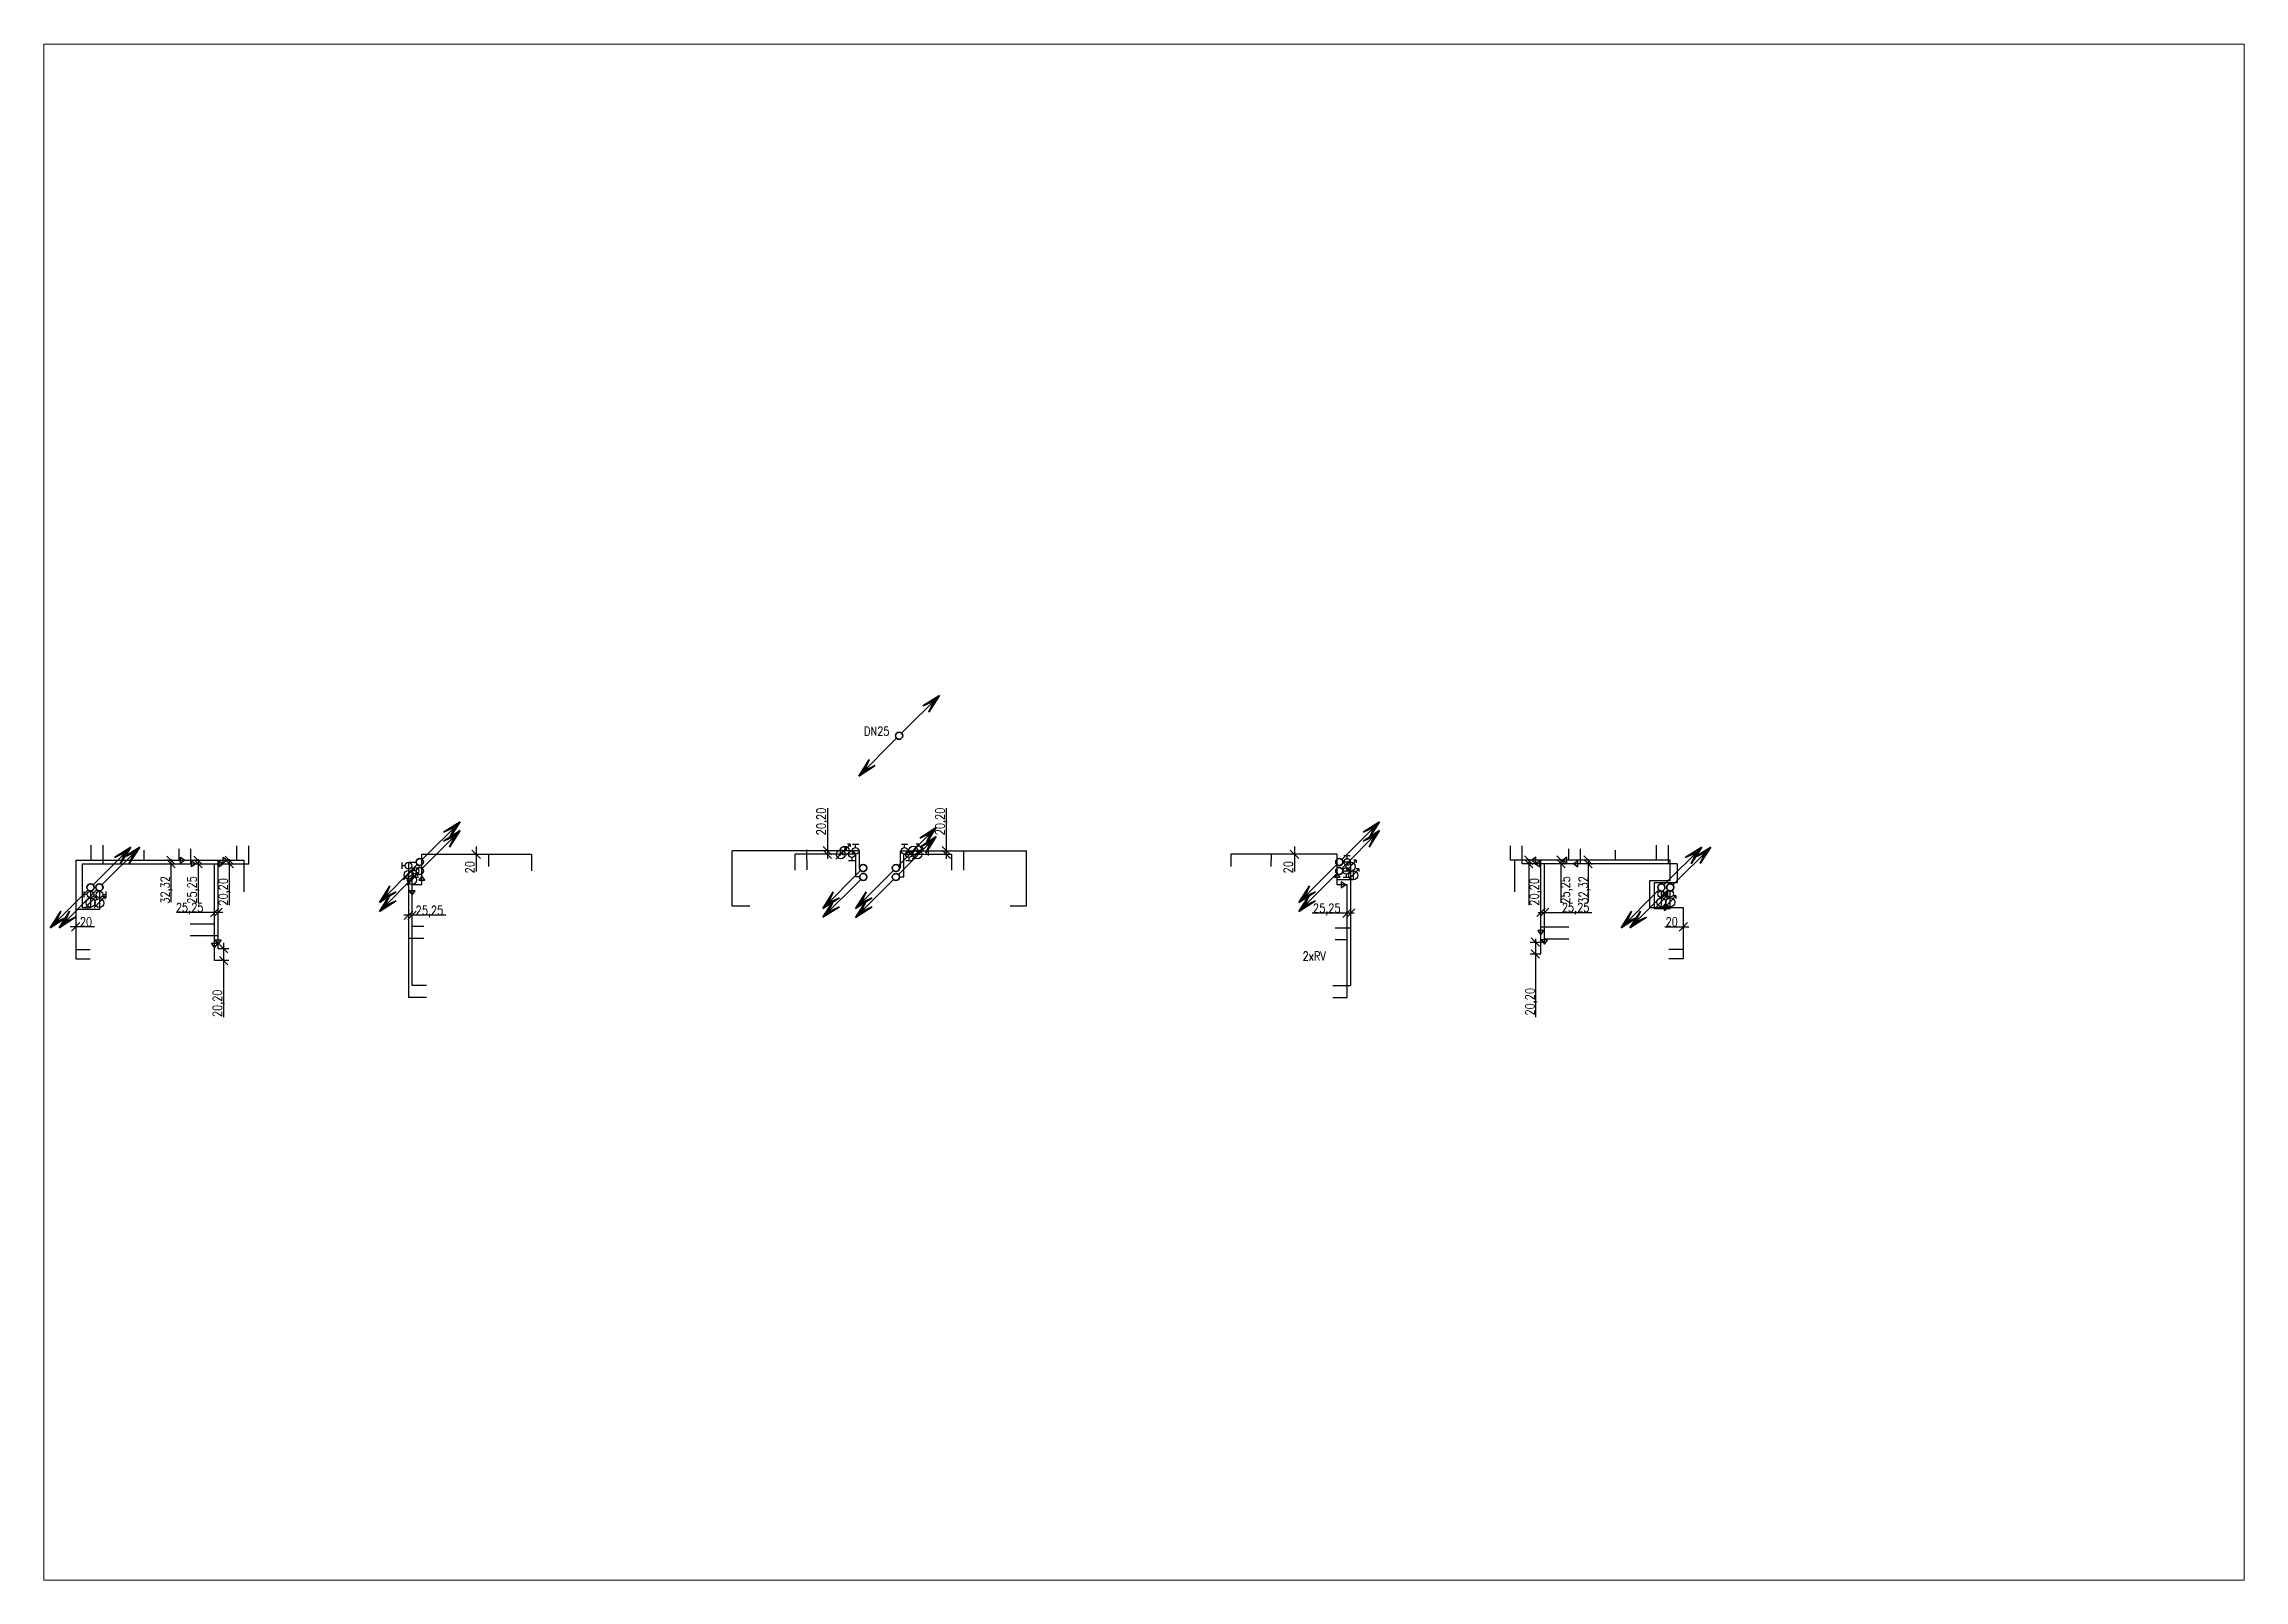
# Paper-space layout 'Layout1' of a CAD drawing. Header units: millimetres. Extents: x 29 to 260, y 20 to 181.
# The model-space entities are those that its viewports show. They can reach past a viewport. Long polylines and large blocks are cut down to what shows.
import ezdxf

# ---------------------------------------------------------------- set-up
doc = ezdxf.new("R2010")
doc.units = ezdxf.units.MM
doc.linetypes.add('STUDENA2', pattern=[10, 6, -2, 0, -2])
doc.linetypes.add('TEPLA2', pattern=[11.5, 6, -2, 0, -1.5, 0, -2])
doc.layers.get('0').update_dxf_attribs({"color": 5})
for name, color, linetype in [('ZT-V_TEPLA', 5, 'TEPLA2'), ('ZT_ARMAT', 5, 'Continuous'), ('ZT_V_STU', 5, 'STUDENA2'), ('ZT_VKOTY', 5, 'Continuous'), ('ZT_VTVAR', 5, 'Continuous')]:
    doc.layers.add(name, color=color, linetype=linetype)
doc.layers.add('ZT_STOUP', color=5, linetype='Continuous', lineweight=35)
doc.styles.add('POPIS_KANALIZACE', font='romans.shx', dxfattribs={"width": 0.8, "height": 400})

# ---------------------------------------------------------------- blocks, each defined once
blk = doc.blocks.new('A$C5a4ac31c')
at = {"layer": 'ZT_ARMAT'}
for p, q in [((-107, -75), (-107, 75)), ((-107, 75), (0, 0)), ((0, 0), (-107, -75))]:
    blk.add_line(p, q, dxfattribs=at)
blk.add_point((-107, 0), dxfattribs=at)
blk = doc.blocks.new('stoup')
at = {"layer": 'ZT_STOUP'}
for p, q in [((65972, -6610), (66723, -5311)), ((66723, -5311), (66349, -5717)), ((66349, -5717), (66618, -5493)), ((66723, -5311), (66558, -5837)), ((66558, -5837), (66618, -5493))]:
    blk.add_line(p, q, dxfattribs=at)
blk.add_circle((65922, -6696), 100, dxfattribs=at)
blk = doc.blocks.new('A$C66eb9e80')
at = {"layer": 'ZT_VTVAR'}
for p, q in [((-143, -139), (155, 183)), ((155, 183), (81, 183)), ((155, 183), (155, 108))]:
    blk.add_line(p, q, dxfattribs=at)
blk.add_circle((0, 0), 125, dxfattribs=at)
blk = doc.blocks.new('ventil_obecny')
at = {"layer": 'ZT_ARMAT'}
for p, q in [((0, -217), (-106, -217)), ((0, -111), (0, -217)), ((106, -217), (0, -217))]:
    blk.add_line(p, q, dxfattribs=at)
blk.add_circle((0, 0), 111, dxfattribs=at)

msp = doc.modelspace()

# ---------------------------------------------------------------- linework, layer by layer
at = {"layer": 'ZT-V_TEPLA', "ltscale": 50}
for p, q in [((-4802, 63990), (-4802, 63677)), ((-2352, 63677), (-2352, 63980)), ((19048, 63677), (19048, 63980)), ((21498, 63990), (21498, 63677)), ((-5152, 63677), (-5152, 62934)), ((-5152, 63677), (-2352, 63677)), ((-3327, 63930), (-3327, 63677)), ((-2926, 62048), (-2926, 63677)), ((334, 63706), (463, 63706)), ((334, 63706), (334, 62401)), ((7849, 63836), (6829, 63836)), ((6833, 63569), (6829, 63836)), ((7849, 63456), (7849, 63836)), ((8658, 63455), (8658, 63836)), ((8658, 63836), (9465, 63836)), ((9465, 63570), (9465, 63836)), ((16164, 63706), (16033, 63706)), ((16164, 63706), (16164, 62585)), ((21648, 63677), (19048, 63677)), ((19422, 62360), (19422, 63677)), ((20023, 63930), (20023, 63677)), ((21648, 63677), (21648, 63361)), ((-5009, 63220), (-5009, 62934)), ((7915, 63456), (7849, 63456)), ((8583, 63455), (8658, 63455)), ((21271, 63361), (21648, 63361)), ((21271, 62920), (21271, 63361)), ((21535, 62920), (21535, 63229)), ((-5009, 62934), (-5152, 62934)), ((21535, 62920), (21271, 62920)), ((-3337, 62668), (-2926, 62668)), ((15903, 62601), (16164, 62601)), ((16164, 62585), (16164, 61631)), ((593, 62420), (334, 62420)), ((334, 62401), (334, 61431)), ((19178, 62360), (19422, 62360)), ((19833, 62411), (19422, 62411)), ((-2683, 62048), (-2926, 62048)), ((633, 61431), (334, 61431)), ((15863, 61631), (16164, 61631))]:
    msp.add_line(p, q, dxfattribs=at)
at = {"layer": 'ZT_V_STU', "ltscale": 50}
for p, q in [((-5002, 63990), (-5002, 63737)), ((-2552, 63737), (-2552, 63980)), ((18848, 63737), (18848, 63980)), ((21298, 63990), (21298, 63737)), ((-5258, 63737), (-3231, 63737)), ((-5258, 63737), (-5258, 62081)), ((-4112, 63904), (-4112, 63737)), ((-3527, 63930), (-3527, 63737)), ((-3231, 63737), (-2427, 63737)), ((-2866, 62248), (-2866, 63737)), ((-2427, 63206), (-2427, 63737)), ((559, 63327), (559, 63836)), ((559, 63836), (1676, 63836)), ((1676, 63836), (1676, 63632)), ((1676, 63836), (2399, 63836)), ((2399, 63836), (2399, 63556)), ((7909, 63896), (5774, 63896)), ((5774, 62964), (5774, 63896)), ((7033, 63572), (7028, 63911)), ((7909, 63606), (7909, 63896)), ((7913, 63606), (7909, 63606)), ((8583, 63606), (8598, 63606)), ((8598, 63606), (8598, 63896)), ((8598, 63896), (10719, 63896)), ((9069, 63816), (9069, 63896)), ((9665, 63570), (9665, 63896)), ((10719, 62972), (10719, 63896)), ((14153, 63836), (14152, 63632)), ((15939, 63836), (14153, 63836)), ((14826, 63836), (14825, 63632)), ((15939, 63324), (15939, 63836)), ((19728, 63737), (18848, 63737)), ((18923, 63206), (18923, 63737)), ((19362, 62160), (19362, 63737)), ((21535, 63737), (19728, 63737)), ((19823, 63930), (19823, 63737)), ((20608, 63904), (20608, 63737)), ((21535, 63392), (21535, 63737)), ((-4860, 63220), (-4860, 62907)), ((394, 62501), (394, 63556)), ((463, 63556), (394, 63556)), ((394, 63327), (559, 63327)), ((16208, 63409), (15939, 63409)), ((16104, 63324), (15939, 63324)), ((16033, 63556), (16208, 63556)), ((16104, 62485), (16104, 63324)), ((16208, 63556), (16208, 63409)), ((21188, 63392), (21188, 62941)), ((21535, 63392), (21188, 63392)), ((21386, 62941), (21386, 63220)), ((-4860, 62907), (-5258, 62909)), ((6070, 62964), (5774, 62964)), ((10442, 62972), (10719, 62972)), ((21188, 62941), (21754, 62941)), ((21754, 62941), (21754, 62081)), ((593, 62620), (394, 62620)), ((394, 61631), (394, 62501)), ((16104, 61431), (16104, 62485)), ((19833, 62611), (19362, 62611)), ((-5258, 62238), (-5013, 62238)), ((-3337, 62468), (-2866, 62468)), ((15903, 62401), (16104, 62401)), ((21754, 62238), (21510, 62238)), ((-5258, 62081), (-5013, 62081)), ((21754, 62081), (21510, 62081)), ((633, 61631), (394, 61631)), ((15863, 61431), (16104, 61431))]:
    msp.add_line(p, q, dxfattribs=at)
at = {"layer": 'ZT_V_STU'}
for p, q in [((-2683, 62248), (-2866, 62248)), ((19178, 62160), (19362, 62160))]:
    msp.add_line(p, q, dxfattribs=at)
at = {"layer": 'ZT_VKOTY'}
for p, q in [((7371, 64611), (7371, 63757)), ((9369, 64611), (9369, 63757)), ((1469, 63967), (1469, 63544)), ((7443, 63826), (7300, 63966)), ((9441, 63826), (9298, 63966)), ((15221, 63967), (15221, 63544)), ((-3730, 63807), (-3587, 63667)), ((-3730, 63747), (-3587, 63607)), ((-3659, 63756), (-3659, 63029)), ((-3273, 63807), (-3131, 63667)), ((-3273, 63747), (-3131, 63607)), ((-3202, 63756), (-3202, 63020)), ((-2749, 63807), (-2606, 63667)), ((-2749, 63747), (-2606, 63607)), ((-2678, 63756), (-2678, 62981)), ((1541, 63766), (1398, 63906)), ((7443, 63766), (7300, 63906)), ((9441, 63766), (9298, 63906)), ((15292, 63766), (15149, 63906)), ((19227, 63666), (19087, 63808)), ((19227, 63606), (19087, 63748)), ((19157, 63756), (19157, 62981)), ((19769, 63666), (19628, 63808)), ((19769, 63606), (19628, 63748)), ((19698, 63756), (19698, 63020)), ((20225, 63666), (20085, 63808)), ((20225, 63606), (20085, 63748)), ((20155, 63756), (20155, 63029)), ((-2787, 62858), (-3566, 62858)), ((-2996, 62786), (-2855, 62929)), ((-2936, 62786), (-2796, 62929)), ((263, 62739), (404, 62882)), ((323, 62739), (464, 62882)), ((16223, 62848), (15516, 62848)), ((16033, 62776), (16174, 62919)), ((16093, 62776), (16234, 62919)), ((19434, 62928), (19291, 62788)), ((19317, 62858), (20217, 62858)), ((19493, 62928), (19351, 62788)), ((-4945, 62616), (-5349, 62616)), ((-5328, 62545), (-5188, 62688)), ((962, 62810), (254, 62810)), ((21441, 62616), (21845, 62616)), ((21825, 62687), (21683, 62546)), ((-2703, 62178), (-2845, 62318)), ((-2703, 61978), (-2845, 62118)), ((-2774, 62350), (-2774, 61095)), ((19340, 62289), (19200, 62431)), ((19340, 62089), (19200, 62231)), ((19270, 62417), (19270, 61095))]:
    msp.add_line(p, q, dxfattribs=at)

# ---------------------------------------------------------------- block references
for name, p, xscale, yscale, zscale in [('A$C66eb9e80', (7663, 63896), 0.6, 0.6, 0.6), ('A$C66eb9e80', (8814, 63896), 0.6, 0.6, 0.6), ('A$C66eb9e80', (334, 63491), 0.6, 0.6, 0.6), ('A$C66eb9e80', (7597, 63836), 0.6, 0.6, 0.6), ('ventil_obecny', (7781, 63836), 0.5, 0.5, 0.5), ('ventil_obecny', (8741, 63836), 0.5, 0.5, 0.5), ('A$C66eb9e80', (8884, 63836), 0.6, 0.6, 0.6), ('ventil_obecny', (16091, 63556), 0.5, 0.5, 0.5), ('A$C66eb9e80', (16164, 63627), 0.6, 0.6, 0.6), ('A$C66eb9e80', (16208, 63482), 0.6, 0.6, 0.6), ('A$C66eb9e80', (394, 63403), 0.6, 0.6, 0.6), ('A$C66eb9e80', (-5009, 63023), 0.6, 0.6, 0.6), ('A$C66eb9e80', (-4860, 63017), 0.6, 0.6, 0.6), ('A$C66eb9e80', (21386, 63030), 0.6, 0.6, 0.6), ('A$C66eb9e80', (21535, 63029), 0.6, 0.6, 0.6)]:
    msp.add_blockref(name, p, dxfattribs=dict(xscale=xscale, yscale=yscale, zscale=zscale))
for p, xscale, yscale, zscale, rotation in [((7847, 63896), 0.5, 0.5, 0.5, 180), ((8670, 63896), 0.5, 0.5, 0.5, 180), ((334, 63644), 0.5, 0.5, 0.5, 269.7846465820412), ((450, 63556), 0.5, 0.5, 0.5, 359.9775755714176), ((16104, 63706), 0.5, 0.5, 0.5, 180.0000000000016), ((-5009, 63161), 0.5, 0.5, 0.5, 270.4747736069105), ((-4860, 63158), 0.4999999999999999, 0.4999999999999999, 0.4999999999999999, 90.47863248550462), ((21382, 63164), 0.5, 0.5, 0.5, 89.99999999999999), ((21531, 63173), 0.5, 0.5, 0.5, 270)]:
    msp.add_blockref('ventil_obecny', p, dxfattribs=dict(xscale=xscale, yscale=yscale, zscale=zscale, rotation=rotation))
at = {"layer": 'ZT_STOUP', "extrusion": (0, 0, -1)}
for p, xscale, yscale, zscale, rotation in [((-22666, 28652), 0.6000000000000009, 0.6000000000000009, 0.6000000000000009, 75.04449248320205), ((5512, 103005), 0.6000000000000006, 0.6000000000000006, 0.6000000000000006, 255.044492483202), ((-14612, 26529), 0.600000000000001, 0.600000000000001, 0.600000000000001, 75.04449248320205), ((-30062, 26529), 0.600000000000001, 0.600000000000001, 0.600000000000001, 75.04449248320205), ((-9080, 26103), 0.6000000000000009, 0.6000000000000009, 0.6000000000000009, 75.04449248320205), ((-9229, 26103), 0.6000000000000008, 0.6000000000000008, 0.6000000000000008, 75.04449248320205), ((-14612, 26379), 0.600000000000001, 0.600000000000001, 0.600000000000001, 75.04449248320205), ((-22612, 26429), 0.6000000000000009, 0.6000000000000009, 0.6000000000000009, 75.04449248320205), ((-22612, 26278), 0.6000000000000009, 0.6000000000000009, 0.6000000000000009, 75.04449248320205), ((-30062, 26379), 0.600000000000001, 0.600000000000001, 0.600000000000001, 75.04449248320205), ((-35475, 26102), 0.6000000000000011, 0.6000000000000011, 0.6000000000000011, 75.04449248320205), ((-35624, 26103), 0.600000000000001, 0.600000000000001, 0.600000000000001, 75.04449248320205), ((13566, 100882), 0.6000000000000006, 0.6000000000000006, 0.6000000000000006, 255.044492483202), ((13566, 100732), 0.6000000000000006, 0.6000000000000006, 0.6000000000000006, 255.044492483202), ((6116, 100782), 0.6000000000000006, 0.6000000000000006, 0.6000000000000006, 255.044492483202), ((5566, 100782), 0.6000000000000006, 0.6000000000000006, 0.6000000000000006, 255.044492483202), ((-1884, 100882), 0.6000000000000006, 0.6000000000000006, 0.6000000000000006, 255.044492483202), ((-1884, 100732), 0.6000000000000006, 0.6000000000000006, 0.6000000000000006, 255.044492483202), ((19098, 100456), 0.6000000000000006, 0.6000000000000006, 0.6000000000000006, 255.044492483202), ((18949, 100456), 0.6000000000000006, 0.6000000000000006, 0.6000000000000006, 255.044492483202), ((6114, 100632), 0.6000000000000006, 0.6000000000000006, 0.6000000000000006, 255.044492483202), ((5566, 100631), 0.6000000000000006, 0.6000000000000006, 0.6000000000000006, 255.044492483202), ((-7297, 100455), 0.6000000000000006, 0.6000000000000006, 0.6000000000000006, 255.044492483202), ((-7446, 100456), 0.6000000000000006, 0.6000000000000006, 0.6000000000000006, 255.044492483202)]:
    msp.add_blockref('stoup', p, dxfattribs=dict(at, xscale=xscale, yscale=yscale, zscale=zscale, rotation=rotation))
at = {"layer": 'ZT_VKOTY', "yscale": 0.6666666666666666, "zscale": 0.6666666666666666}
for p, xscale in [((-3425, 63737), 0.6666666666666666), ((-3242, 63677), 0.6666666666666666), ((-2776, 63677), 0.6666666666666666), ((-2711, 63737), 0.6666666666666666), ((19207, 63737), -0.6666666666666666), ((19273, 63677), -0.6666666666666666), ((19728, 63737), -0.6666666666666666), ((19912, 63677), -0.6666666666666666)]:
    msp.add_blockref('A$C5a4ac31c', p, dxfattribs=dict(at, xscale=xscale))
for p, xscale, rotation in [((394, 63152), -0.6666666666666666, 90.0000000000004), ((559, 63471), -0.6666666666666666, 270.0000000000004), ((15939, 63525), -0.6666666666666666, 270), ((16079, 63324), -0.6666666666666666, 180), ((21503, 62941), -0.6666666666666666, 180), ((19362, 62482), -0.6666666666666666, 90), ((-2926, 62269), 0.6666666666666666, 270), ((-2866, 62327), 0.6666666666666666, 270), ((19422, 62327), -0.6666666666666666, 90)]:
    msp.add_blockref('A$C5a4ac31c', p, dxfattribs=dict(at, xscale=xscale, rotation=rotation))

# ---------------------------------------------------------------- texts
at = {"layer": 'ZT_VKOTY', "style": 'POPIS_KANALIZACE', "width": 0.8}
for s, p in [('DN25', (7988, 65831)), ('25,25', (-3576, 62867)), ('25,25', (19713, 62867)), ('20', (-5189, 62626)), ('20', (21457, 62626)), ('2xRV', (15357, 62049))]:
    msp.add_text(s, height=150, dxfattribs=at).set_placement(p)
for s, rotation, p in [('20,20', 90, (7341, 64156)), ('20,20', 90, (9339, 64156)), ('20', 90, (1439, 63516)), ('20', 90, (15190, 63516)), ('32,32', 90, (-3680, 63006)), ('25,25', 90, (-3230, 63006)), ('20,20', 90, (-2706, 62973)), ('20,20', 90, (19324, 62973)), ('25,25', 90, (19848, 63006)), ('32,32', 90, (20150, 63006)), ('25,25', 360, (454, 62818)), ('25,25', 360, (15532, 62855)), ('20,20', 90, (-2804, 61100)), ('20,20', 90, (19253, 61125))]:
    msp.add_text(s, height=150, rotation=rotation, dxfattribs=at).set_placement(p)

psp = doc.layouts.get("Layout1")

# ---------------------------------------------------------------- viewports
at = {"layer": 'ZT_V_STU'}
psp.add_viewport(center=(144.23, 100.75), size=(230.77, 161.2053), view_center_point=(12692, 64546.37), view_height=25823.533, dxfattribs=at)

doc.saveas('drawing.dxf')
